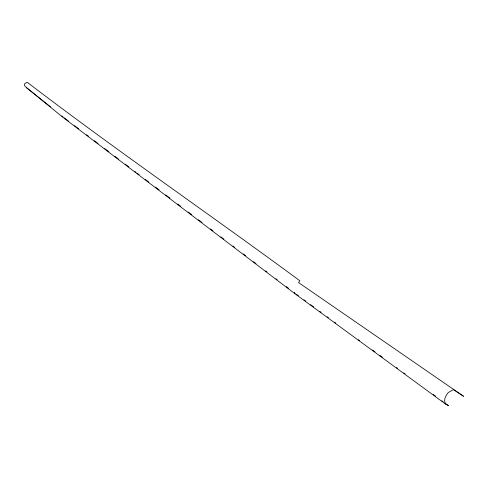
<?xml version="1.0" encoding="UTF-8"?>
<svg xmlns="http://www.w3.org/2000/svg" width="488" height="488" viewBox="0 0 488 488"><rect width="100%" height="100%" fill="white"/><g stroke="black" fill="none" stroke-linecap="round" stroke-linejoin="round"><path stroke-width="0.73" d="M445.916 404.314C442.933 400.477 445.715 395.658 448.271 392.517L453.474 389.637L463.6 396.317L298.552 282.576L299.858 280.783C209.389 214.098 116.534 150.536 27.255 82.301L24.729 83.668L24.4 85.504L26.486 87.657L63.202 117.541L294.929 293.733L445.916 404.314L448.594 405.699L444.916 403.009M26.486 87.657L50.551 106.866M296.564 294.368L298.4 295.716M303.92 299.754L305.756 301.102M310.661 304.689L313.729 306.934M319.86 311.423L321.086 312.326M327.216 316.816L328.442 317.712M334.573 322.202L335.799 323.099M358.479 339.709L359.705 340.606M372.576 350.036L375.028 351.83M379.932 355.423L382.385 357.216M396.488 367.543L397.714 368.44M403.838 372.93L405.064 373.826M433.265 394.475L435.717 396.274M441.847 400.764L443.074 401.661M64.196 117.822L68.43 121.03M74.469 125.617L78.696 128.826M86.553 134.792L88.365 136.164M94.41 140.751L98.033 143.502M104.676 148.547L108.909 151.762M114.948 156.343L118.572 159.1M125.221 164.145L128.844 166.896M134.889 171.483L136.097 172.398M137.305 173.313L139.117 174.692M145.156 179.279L148.785 182.03M155.428 187.075L159.064 189.838M165.725 194.907L169.964 198.128M177.839 204.118L180.865 206.418M188.136 211.944L191.766 214.708M198.433 219.777L202.062 222.54M210.541 228.988L212.969 230.83M220.838 236.82L223.87 239.12M232.953 246.031L234.771 247.41M243.25 253.858L245.671 255.7M253.546 261.69L255.968 263.532M265.661 270.901L266.869 271.822M275.958 278.727L277.166 279.648M286.249 286.56L288.676 288.402M61.817 115.931L63.001 116.882M294.929 293.733L294.532 292.556L294.904 293.745"/></g></svg>
